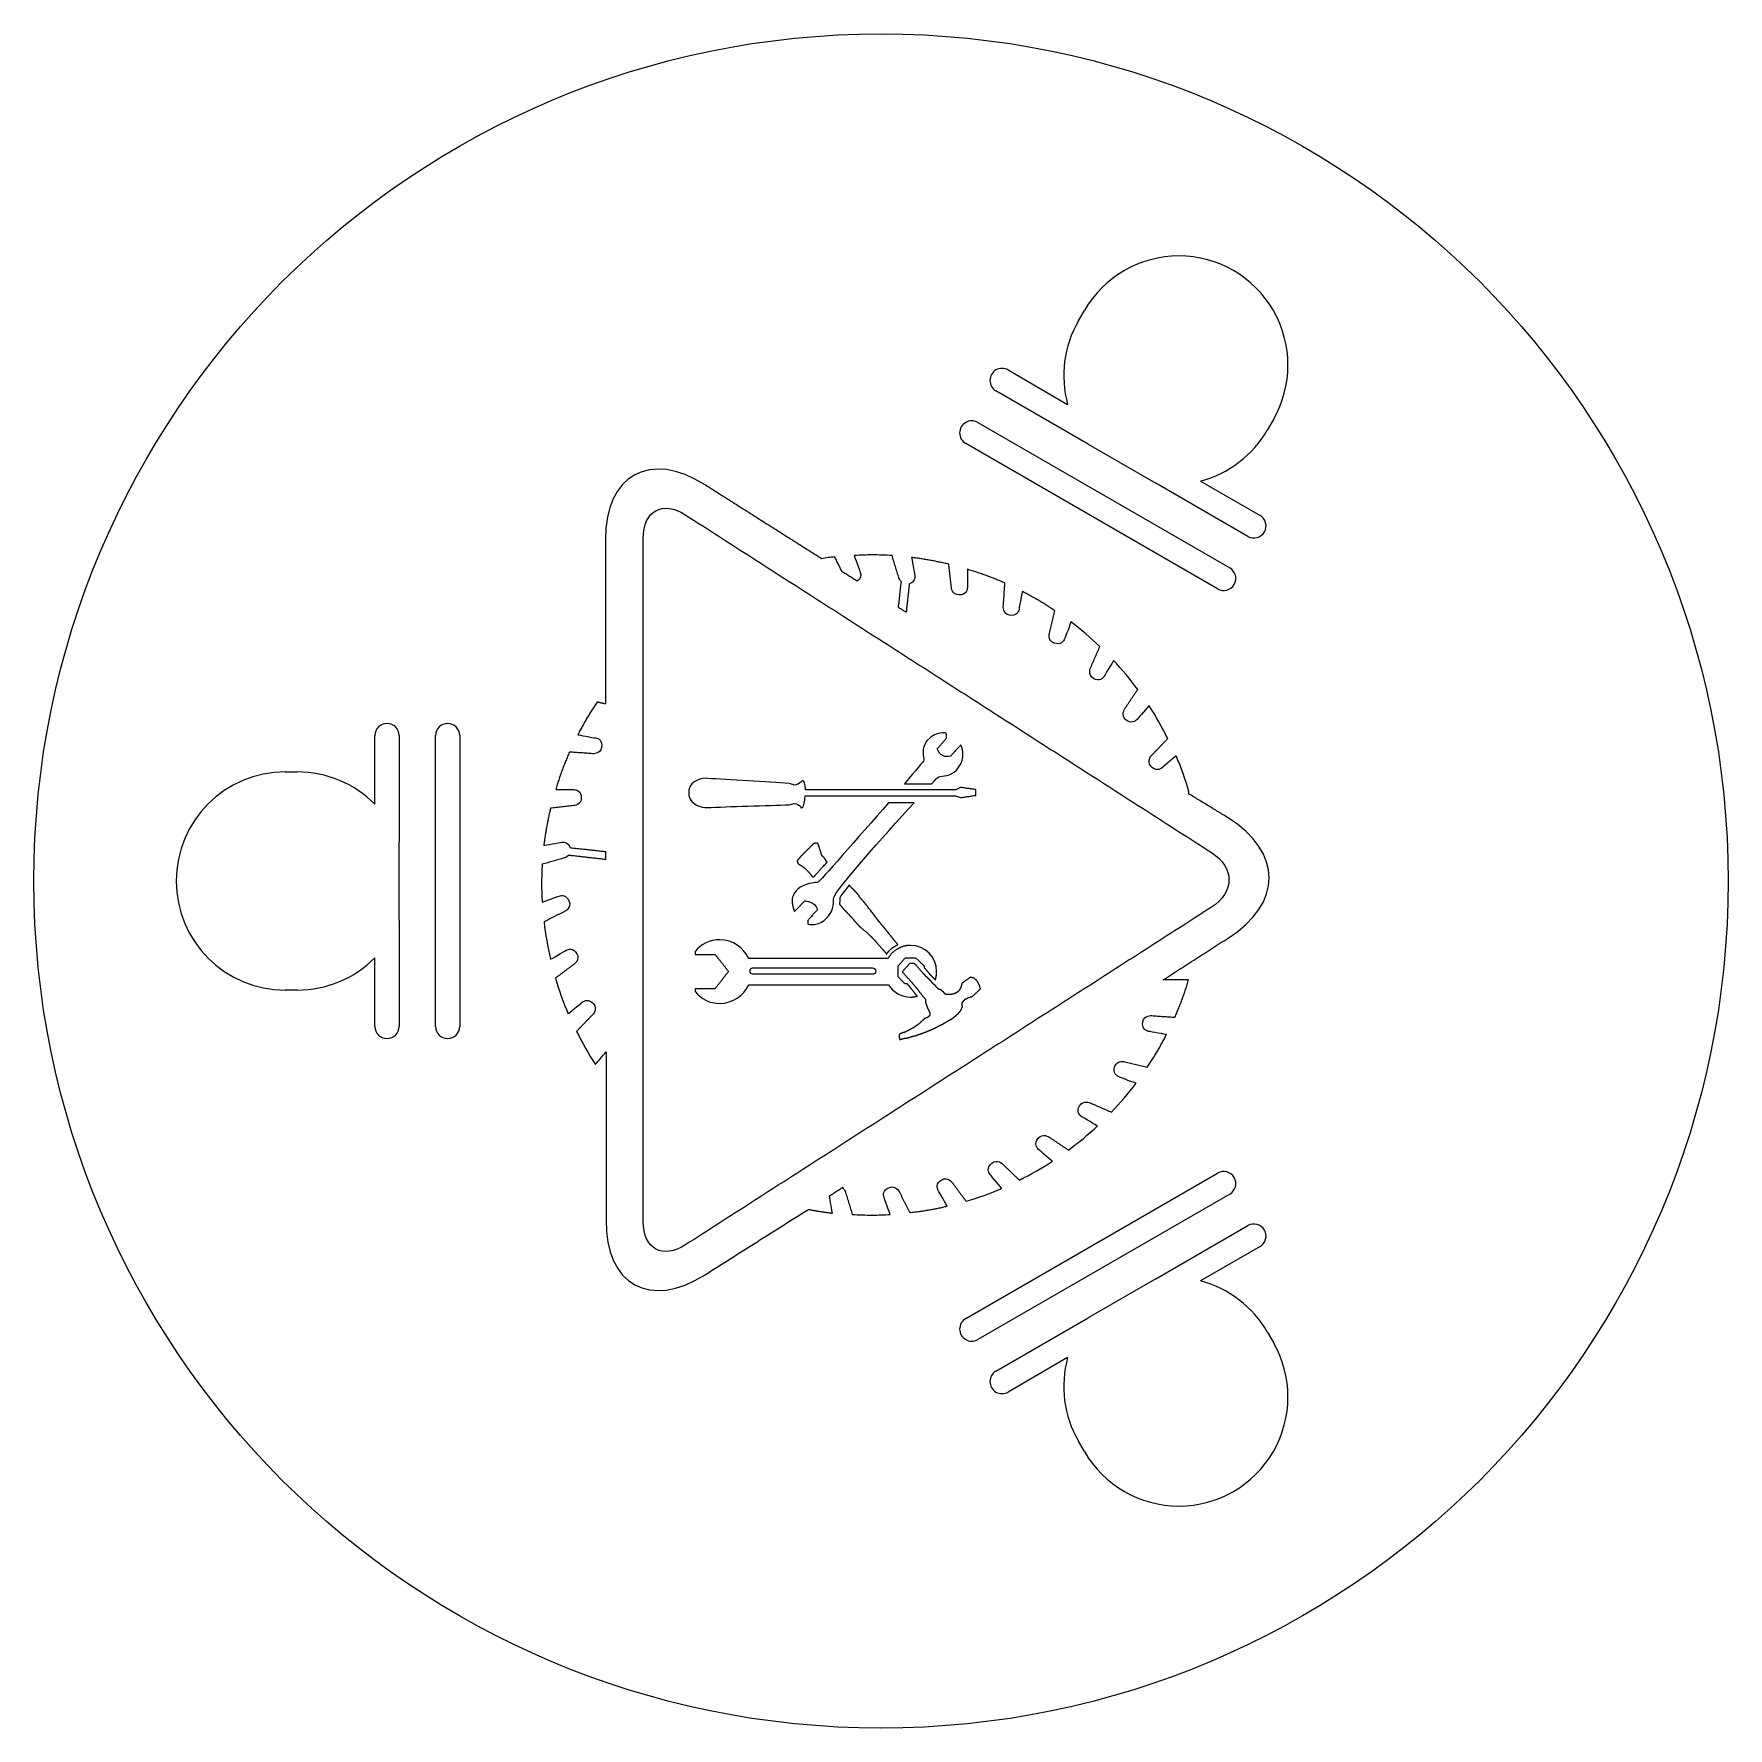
# Model space of a CAD drawing. Header units: millimetres. Extents: x -34.9 to 34.9, y -34.9 to 34.9.
import ezdxf

# ---------------------------------------------------------------- set-up
doc = ezdxf.new("R2010")
doc.units = ezdxf.units.MM
doc.layers.add('Shape2DView004', color=7, linetype='CONTINUOUS')

msp = doc.modelspace()

# ---------------------------------------------------------------- linework, layer by layer
at = {"layer": 'Shape2DView004'}
for p, q in [((8.1433, 23.1046), (8.3933, 23.5376)), ((5.24426, 21.0833), (7.70043, 19.6653)), ((8.54131, 18.0251), (4.74426, 20.2173)), ((3.99426, 18.9183), (14.3866, 12.9183)), ((16.1875, 19.0376), (15.9375, 18.6046)), ((13.8866, 12.0522), (3.49426, 18.0522)), ((8.54131, 18.0251), (11.3395, 16.4095)), ((15.1366, 14.2173), (11.3395, 16.4095)), ((13.1804, 16.5014), (15.6366, 15.0833)), ((-20.8808, 3.16386), (-20.8808, 6)), ((-19.8808, 6), (-19.8808, 1.61555)), ((-18.3808, -6), (-18.3808, 6)), ((-17.3808, 6), (-17.3808, -6)), ((-24.5808, 4.5), (-24.0808, 4.5)), ((-19.8808, -1.61555), (-19.8808, 1.61555)), ((-19.8808, -1.61555), (-19.8808, -6)), ((-20.8808, -6), (-20.8808, -3.16386)), ((-24.0808, -4.5), (-24.5808, -4.5)), ((3.49426, -18.0522), (13.8866, -12.0522)), ((14.3866, -12.9183), (3.99426, -18.9183)), ((11.3395, -16.4095), (15.1366, -14.2173)), ((15.6366, -15.0833), (13.1804, -16.5014)), ((11.3395, -16.4095), (8.54131, -18.0251)), ((4.74426, -20.2173), (8.54131, -18.0251)), ((15.9375, -18.6046), (16.1875, -19.0376)), ((7.70043, -19.6653), (5.24426, -21.0833)), ((8.3933, -23.5376), (8.1433, -23.1046))]:
    msp.add_line(p, q, dxfattribs=at)
msp.add_circle((0, 0), 34.9493, dxfattribs=at)
for centre, radius, start, end in [((12.2904, 21.2876), 4.5, -30, 150), ((12.0404, 20.8546), 4.5, 150, -164.675), ((4.99426, 20.6503), 0.5, 60, -120), ((3.74426, 18.4852), 0.5, 60, -120), ((12.0404, 20.8546), 4.5, -75.3254, -30), ((15.3866, 14.6503), 0.5, -120, 60), ((14.1366, 12.4852), 0.5, -120, 60), ((-20.3808, 6), 0.5, 0, 180), ((-17.8808, 6), 0.5, 0, -180), ((-24.5808, 0), 4.5, 90, -90), ((-24.0808, 0), 4.5, 44.6746, 90), ((-24.0808, 0), 4.5, -90, -44.6746), ((-20.3808, -6), 0.5, 180, 0), ((-17.8808, -6), 0.5, 180, 0), ((14.1366, -12.4852), 0.5, -60, 120), ((15.3866, -14.6503), 0.5, -60, 120), ((12.0404, -20.8546), 4.5, 30, 75.3254), ((3.74426, -18.4852), 0.5, 120, -60), ((12.2904, -21.2876), 4.5, -150, 30), ((4.99426, -20.6503), 0.5, 120, -60), ((12.0404, -20.8546), 4.5, 164.675, -150)]:
    msp.add_arc(centre, radius, start, end, dxfattribs=at)
for points, degree in [([(-7.25688, 16.3385), (-9.51906, 17.7805), (-11.3711, 16.7619), (-11.3711, 14.0764)], 3), ([(-2.45469, 13.2958), (-7.25688, 16.3385)], 1), ([(-9.8101, 14.1293), (-9.8101, 15.2802), (-9.01635, 15.7168), (-8.05062, 15.095)], 3), ([(-8.05062, 15.095), (13.632, 1.17792)], 1), ([(-11.3711, 14.0764), (-11.3711, 7.30302)], 1), ([(-9.8101, -14.0356), (-9.8101, 14.1293)], 1), ([(-1.91229, 13.3752), (-2.0975, 13.3488), (-2.26948, 13.3355), (-2.45469, 13.2958)], 3), ([(-1.60802, 12.7667), (-1.91229, 13.3752)], 1), ([(-0.364479, 13.4546), (-0.615833, 13.4546), (-0.853958, 13.4414), (-1.10531, 13.4281)], 3), ([(-1.10531, 13.4281), (-1.09208, 13.3752), (-0.880417, 12.8196), (-0.853958, 12.727)], 3), ([(0.455729, 13.4281), (0.177917, 13.4414), (-0.086667, 13.4546), (-0.364479, 13.4546)], 3), ([(0.733542, 12.5153), (0.455729, 13.4281)], 1), ([(1.26271, 13.3488), (1.27594, 13.3091), (1.36854, 12.7138), (1.395, 12.6079)], 3), ([(2.79729, 13.0709), (2.03992, 13.2495), (1.26271, 13.3488)], 2), ([(-0.98625, 12.3698), (-1.60802, 12.7667)], 1), ([(-0.853958, 12.727), (-0.8275, 12.6344), (-0.801042, 12.4756), (-0.98625, 12.3698)], 3), ([(1.395, 12.6079), (1.40823, 12.5021), (1.395, 12.3301), (1.1701, 12.264)], 3), ([(2.90312, 12.1184), (2.79729, 13.0709)], 1), ([(3.56458, 12.8593), (3.56458, 12.1052)], 1), ([(5.1124, 12.2904), (4.35833, 12.6245), (3.56458, 12.8593)], 2), ([(0.720312, 11.285), (0.839375, 12.3433)], 1), ([(0.839375, 12.3433), (0.76, 12.4227), (0.733542, 12.5153), (0.733542, 12.5153)], 3), ([(1.1701, 12.264), (1.03781, 11.0866)], 1), ([(3.22062, 11.8009), (2.92958, 11.8009), (2.90312, 12.1184), (2.90312, 12.1184)], 3), ([(3.56458, 12.1052), (3.56458, 11.9994), (3.51167, 11.8009), (3.22062, 11.8009)], 3), ([(5.04625, 11.3379), (5.1124, 12.2904)], 1), ([(5.82677, 11.9465), (5.82677, 11.9332), (5.70771, 11.3115), (5.69448, 11.2056)], 3), ([(7.17615, 11.1527), (6.5213, 11.5893), (5.82677, 11.9465)], 2), ([(1.03781, 11.0866), (0.720312, 11.285)], 1), ([(5.2976, 10.9675), (5.00656, 11.0204), (5.04625, 11.3379), (5.04625, 11.3379)], 3), ([(5.69448, 11.2056), (5.66802, 11.0998), (5.58865, 10.9146), (5.2976, 10.9675)], 3), ([(6.95125, 10.2267), (7.17615, 11.1527)], 1), ([(7.8376, 10.6897), (7.82437, 10.6368), (7.61271, 10.0811), (7.57302, 9.98854)], 3), ([(9.02823, 9.67104), (8.65781, 10.0282), (8.24771, 10.3722), (7.8376, 10.6897)], 3), ([(7.13646, 9.81656), (6.85865, 9.9224), (6.95125, 10.2267), (6.95125, 10.2267)], 3), ([(7.57302, 9.98854), (7.53333, 9.88271), (7.41427, 9.72396), (7.13646, 9.81656)], 3), ([(8.64458, 8.79792), (9.02823, 9.67104)], 1), ([(9.59708, 9.10219), (9.57062, 9.04927), (9.26635, 8.54656), (9.21344, 8.45396)], 3), ([(10.5893, 7.89833), (10.285, 8.32167), (9.94104, 8.71854), (9.59708, 9.10219)], 3), ([(8.76365, 8.36135), (8.51229, 8.50688), (8.64458, 8.79792), (8.64458, 8.79792)], 3), ([(9.21344, 8.45396), (9.16052, 8.36135), (9.015, 8.21583), (8.76365, 8.36135)], 3), ([(10.0601, 7.10458), (10.5893, 7.89833)], 1), ([(-11.7151, 7.3824), (-12.1517, 6.72755), (-12.5089, 6.03302)], 2), ([(-11.3711, 7.30302), (-11.7151, 7.3824)], 1), ([(10.0998, 6.65479), (9.8749, 6.84), (10.0601, 7.10458), (10.0601, 7.10458)], 3), ([(11.0523, 7.23688), (11.0391, 7.21042), (10.6422, 6.7474), (10.5628, 6.66802)], 3), ([(11.8328, 5.87427), (11.5947, 6.33729), (11.3433, 6.80031), (11.0523, 7.23688)], 3), ([(10.5628, 6.66802), (10.4967, 6.58865), (10.3247, 6.46958), (10.0998, 6.65479)], 3), ([(-12.5089, 6.03302), (-12.4956, 6.03302), (-11.8739, 5.91396), (-11.768, 5.90073)], 3), ([(-11.768, 5.90073), (-11.6622, 5.8875), (-11.477, 5.7949), (-11.5299, 5.50385)], 3), ([(1.89771, 5.78167), (1.76542, 5.62292), (1.73896, 5.45094), (1.73896, 5.30542)], 3), ([(2.69146, 6.09917), (2.69146, 6.09917), (2.26813, 6.205), (1.89771, 5.78167)], 3), ([(2.32104, 5.45094), (2.70469, 5.8875)], 1), ([(2.70469, 5.8875), (2.69146, 6.09917)], 1), ([(3.28677, 5.60969), (2.86344, 5.14667)], 1), ([(3.31323, 5.57), (3.29008, 5.60969), (3.28677, 5.60969)], 2), ([(11.1714, 5.18635), (11.8328, 5.87427)], 1), ([(-12.8528, 5.31865), (-13.1868, 4.56458), (-13.4217, 3.77083)], 2), ([(-11.9003, 5.2525), (-12.8528, 5.31865)], 1), ([(-11.5299, 5.50385), (-11.5828, 5.21281), (-11.9003, 5.2525), (-11.9003, 5.2525)], 3), ([(1.76542, 4.97469), (1.76542, 4.94823), (1.43469, 4.56458), (0.971667, 4.00896)], 3), ([(1.73896, 5.30542), (1.73896, 5.1599), (1.76542, 5.04083), (1.76542, 4.98792)], 3), ([(1.76542, 4.98792), (1.76542, 4.97469)], 1), ([(2.36073, 5.35833), (2.3475, 5.38479), (2.33427, 5.42448), (2.32104, 5.45094)], 3), ([(2.4401, 5.2525), (2.41365, 5.29219), (2.38719, 5.31865), (2.36073, 5.35833)], 3), ([(2.5724, 5.1599), (2.53271, 5.18635), (2.46656, 5.21281), (2.4401, 5.2525)], 3), ([(2.86344, 5.14667), (2.74437, 5.12021), (2.65177, 5.13344), (2.5724, 5.1599)], 3), ([(3.11479, 4.57781), (3.32646, 4.81594), (3.37938, 5.0276), (3.37937, 5.1599)], 3), ([(3.35292, 5.45094), (3.31323, 5.57)], 1), ([(3.37937, 5.21281), (3.37607, 5.37156), (3.35292, 5.45094)], 2), ([(3.37937, 5.1599), (3.37937, 5.17313), (3.37938, 5.19958), (3.37937, 5.21281)], 3), ([(11.1317, 4.73656), (10.9465, 4.96146), (11.1714, 5.18635), (11.1714, 5.18635)], 3), ([(12.1768, 5.1599), (12.1768, 5.1599), (11.6873, 4.74979), (11.5947, 4.67042)], 3), ([(12.7059, 3.69146), (12.5604, 4.19417), (12.3752, 4.68365), (12.1768, 5.1599)], 3), ([(-7.16427, 4.23385), (-7.37594, 4.26031), (-7.85219, 4.12802), (-7.91833, 3.79729)], 3), ([(-3.79083, 4.02219), (-4.62427, 4.08833), (-6.34406, 4.16771), (-7.16427, 4.23385)], 3), ([(2.09615, 4.02219), (2.2549, 4.19417), (2.36073, 4.3), (2.38719, 4.3)], 3), ([(2.38719, 4.3), (2.53271, 4.33969), (2.87667, 4.31323), (3.11479, 4.57781)], 3), ([(11.5947, 4.67042), (11.5153, 4.60427), (11.3301, 4.51167), (11.1317, 4.73656)], 3), ([(-13.4217, 3.77083), (-12.6676, 3.77083)], 1), ([(-12.6676, 3.77083), (-12.5618, 3.77083), (-12.3633, 3.71792), (-12.3633, 3.42688)], 3), ([(-7.93156, 3.62531), (-7.93487, 3.54924), (-7.91833, 3.49302)], 2), ([(-7.91833, 3.79729), (-7.93487, 3.72122), (-7.93156, 3.62531)], 2), ([(-3.5924, 3.95604), (-3.64531, 3.9825), (-3.72469, 4.00896), (-3.79083, 4.02219)], 3), ([(-3.30135, 4.0751), (-3.3675, 4.02219), (-3.47333, 3.95604), (-3.5924, 3.95604)], 3), ([(-3.23521, 4.12802), (-3.26167, 4.12802), (-3.2749, 4.11479), (-3.30135, 4.0751)], 3), ([(-3.22198, 4.12802), (-3.22198, 4.12802), (-3.23521, 4.12802), (-3.23521, 4.12802)], 3), ([(-3.11615, 3.79729), (-3.12938, 3.99573), (-3.16906, 4.12802), (-3.22198, 4.12802)], 3), ([(-3.1426, 3.3475), (-3.1426, 3.37396), (-3.12938, 3.47979), (-3.12938, 3.51948)], 3), ([(-3.12938, 3.51948), (3.0751, 3.51948)], 1), ([(-3.11615, 3.7576), (-3.11615, 3.78406), (-3.11615, 3.7576), (-3.11615, 3.79729)], 3), ([(3.08833, 3.7576), (-3.11615, 3.7576)], 1), ([(0.971667, 4.00896), (2.09615, 4.00896)], 1), ([(2.09615, 4.00896), (2.09615, 4.02219)], 1), ([(3.0751, 3.51948), (3.0751, 3.51948), (3.27354, 3.4401), (3.27354, 3.4401)], 3), ([(3.27354, 3.86344), (3.27354, 3.86344), (3.08833, 3.7576), (3.08833, 3.7576)], 3), ([(3.90854, 3.77083), (3.27354, 3.86344)], 1), ([(3.27354, 3.4401), (3.90854, 3.53271)], 1), ([(3.90854, 3.53271), (3.90854, 3.77083)], 1), ([(12.6927, 3.59885), (12.7059, 3.69146)], 1), ([(14.3199, 2.60667), (12.6927, 3.59885)], 1), ([(-13.6333, 3.00354), (-13.8119, 2.24617), (-13.9111, 1.46896)], 2), ([(-12.6808, 3.10938), (-13.6333, 3.00354)], 1), ([(-12.3633, 3.42688), (-12.3633, 3.13583), (-12.6808, 3.10938), (-12.6808, 3.10938)], 3), ([(-7.91833, 3.49302), (-7.85219, 3.16229), (-7.4024, 3.01677), (-7.1775, 3.03)], 3), ([(-7.1775, 3.03), (-6.34406, 3.06969), (-4.62427, 3.10938), (-3.79083, 3.14906)], 3), ([(-3.79083, 3.14906), (-3.72469, 3.14906), (-3.64531, 3.17552), (-3.5924, 3.20198)], 3), ([(-3.5924, 3.20198), (-3.47333, 3.20198), (-3.3675, 3.1226), (-3.31458, 3.06969)], 3), ([(-3.31458, 3.06969), (-3.31458, 3.01346), (-3.2749, 3.01677)], 2), ([(-3.2749, 3.01677), (-3.20875, 3.01677), (-3.16906, 3.14906), (-3.1426, 3.3475)], 3), ([(0.310208, 3.22844), (-0.946563, 1.78646), (-2.54729, -0.039167), (-2.60021, -0.052396)], 3), ([(-1.95198, -0.674167), (-1.84615, -0.356667), (0.111771, 1.86583), (1.36854, 3.22844)], 3), ([(1.36854, 3.22844), (0.310208, 3.22844)], 1), ([(14.3199, -2.35427), (16.5821, -0.912292), (16.5821, 1.16469), (14.3199, 2.60667)], 3), ([(-13.9111, 1.46896), (-13.8715, 1.48219), (-13.2761, 1.57479), (-13.1703, 1.60125)], 3), ([(-13.1703, 1.60125), (-13.0645, 1.61448), (-12.8925, 1.60125), (-12.8264, 1.37635)], 3), ([(-2.90448, 1.41604), (-2.98385, 1.33667)], 1), ([(-2.8251, 1.49542), (-2.90448, 1.41604)], 1), ([(-2.81187, 1.50865), (-2.8251, 1.49542)], 1), ([(-2.79865, 1.52188), (-2.81187, 1.50865)], 1), ([(-2.77219, 1.5351), (-2.79865, 1.52188)], 1), ([(-2.74573, 1.54833), (-2.77219, 1.5351)], 1), ([(-2.71927, 1.56156), (-2.74573, 1.54833)], 1), ([(-2.69281, 1.56156), (-2.71927, 1.56156)], 1), ([(-2.67958, 1.56156), (-2.69281, 1.56156)], 1), ([(-2.66635, 1.56156), (-2.67958, 1.56156)], 1), ([(-2.65312, 1.56156), (-2.66635, 1.56156)], 1), ([(-2.6399, 1.56156), (-2.65312, 1.56156)], 1), ([(-2.62667, 1.56156), (-2.6399, 1.56156)], 1), ([(-2.61344, 1.54833), (-2.62667, 1.56156)], 1), ([(-2.60021, 1.54833), (-2.61344, 1.54833)], 1), ([(-2.58698, 1.54833), (-2.60021, 1.54833)], 1), ([(-2.58698, 1.5351), (-2.58698, 1.54833)], 1), ([(-2.58698, 1.52188), (-2.58698, 1.5351)], 1), ([(-2.58698, 1.50865), (-2.58698, 1.52188)], 1), ([(-2.58698, 1.49542), (-2.58698, 1.50865)], 1), ([(-2.57375, 1.48219), (-2.58698, 1.49542)], 1), ([(-2.56052, 1.45573), (-2.57375, 1.48219)], 1), ([(-2.56052, 1.42927), (-2.56052, 1.45573)], 1), ([(-2.46792, 1.13823), (-2.56052, 1.42927)], 1), ([(-13.0645, 0.953021), (-13.9773, 0.688438)], 1), ([(-12.8925, 1.05885), (-12.9719, 0.979479), (-13.0645, 0.953021), (-13.0645, 0.953021)], 3), ([(-11.3711, 0.886875), (-12.8925, 1.05885)], 1), ([(-12.8264, 1.37635), (-11.3711, 1.2176)], 1), ([(-11.3711, 1.2176), (-11.3711, 0.886875)], 1), ([(-3.38073, 0.926563), (-3.4601, 0.833958)], 1), ([(-3.4601, 0.833958), (-3.42042, 0.714896)], 1), ([(-3.42042, 0.714896), (-3.35427, 0.675208)], 1), ([(-3.30135, 1.01917), (-3.38073, 0.926563)], 1), ([(-3.26167, 1.05885), (-3.30135, 1.01917)], 1), ([(-3.22198, 1.09854), (-3.26167, 1.05885)], 1), ([(-3.1426, 1.17792), (-3.22198, 1.09854)], 1), ([(-3.06323, 1.25729), (-3.1426, 1.17792)], 1), ([(-2.98385, 1.33667), (-3.06323, 1.25729)], 1), ([(-2.77219, 0.1725), (-2.59359, 0.36763), (-2.21656, 0.781042)], 2), ([(-2.46792, 1.125), (-2.46792, 1.13823)], 1), ([(-2.46792, 1.11177), (-2.46792, 1.125)], 1), ([(-2.45469, 1.09854), (-2.46792, 1.11177)], 1), ([(-2.44146, 1.07208), (-2.45469, 1.09854)], 1), ([(-2.42823, 1.04563), (-2.44146, 1.07208)], 1), ([(-2.415, 1.0324), (-2.42823, 1.04563)], 1), ([(-2.40177, 1.00594), (-2.415, 1.0324)], 1), ([(-2.38854, 0.992708), (-2.40177, 1.00594)], 1), ([(-2.33562, 0.953021), (-2.38854, 0.992708)], 1), ([(-2.3224, 0.926563), (-2.33562, 0.953021)], 1), ([(-2.30917, 0.900104), (-2.3224, 0.926563)], 1), ([(-2.29594, 0.886875), (-2.30917, 0.900104)], 1), ([(-2.28271, 0.873646), (-2.29594, 0.886875)], 1), ([(-2.28271, 0.860417), (-2.28271, 0.873646)], 1), ([(-2.26948, 0.847188), (-2.28271, 0.860417)], 1), ([(-2.26948, 0.833958), (-2.26948, 0.847188)], 1), ([(-2.25625, 0.820729), (-2.26948, 0.833958)], 1), ([(-2.24302, 0.8075), (-2.25625, 0.820729)], 1), ([(-2.21656, 0.781042), (-2.24302, 0.8075)], 1), ([(13.632, 1.17792), (14.5977, 0.556146), (14.5977, -0.4625), (13.632, -1.08427)], 3), ([(-13.9773, 0.688438), (-13.9905, 0.410625), (-14.0038, 0.146042), (-14.0038, -0.131771)], 3), ([(-3.35427, 0.675208), (-3.28812, 0.635521)], 1), ([(-3.28812, 0.635521), (-3.23521, 0.595833)], 1), ([(-3.23521, 0.595833), (-3.18229, 0.556146)], 1), ([(-3.18229, 0.556146), (-3.1426, 0.529688)], 1), ([(-3.1426, 0.529688), (-3.11615, 0.503229)], 1), ([(-3.11615, 0.503229), (-3.08969, 0.476771)], 1), ([(-3.08969, 0.476771), (-3.06323, 0.450313)], 1), ([(-3.06323, 0.450313), (-2.93094, 0.304792)], 1), ([(-2.93094, 0.304792), (-2.89125, 0.251875)], 1), ([(-2.89125, 0.251875), (-2.8251, 0.1725)], 1), ([(-2.8251, 0.1725), (-2.81187, 0.1725), (-2.78542, 0.1725), (-2.77219, 0.1725)], 3), ([(-14.0038, -0.131771), (-14.0038, -0.383125), (-13.9905, -0.62125), (-13.9773, -0.872604)], 3), ([(-13.9773, -0.872604), (-13.9244, -0.859375), (-13.3688, -0.647708), (-13.2761, -0.62125)], 3), ([(-13.2761, -0.62125), (-13.1703, -0.581562), (-12.9719, -0.568333), (-12.866, -0.846146)], 3), ([(-3.43365, -0.343437), (-3.61885, -0.528646), (-3.67177, -0.700625), (-3.67177, -0.832917)], 3), ([(-2.60021, -0.052396), (-2.69281, -0.065625), (-3.18229, -0.092083), (-3.43365, -0.343437)], 3), ([(-2.20333, -1.49437), (-1.91229, -1.16365), (-1.96521, -0.859375), (-1.95198, -0.674167)], 3), ([(-1.30375, -0.158229), (-1.52865, -0.436042), (-1.66094, -0.608021), (-1.70063, -0.700625)], 3), ([(-1.29052, -0.184687), (-1.30375, -0.158229)], 1), ([(-1.25083, -0.237604), (-1.29052, -0.184687)], 1), ([(-1.19792, -0.290521), (-1.25083, -0.237604)], 1), ([(-1.13177, -0.356667), (-1.19792, -0.290521)], 1), ([(-1.06563, -0.422812), (-1.13177, -0.356667)], 1), ([(-1.01271, -0.475729), (-1.06563, -0.422812)], 1), ([(-0.959792, -0.541875), (-1.01271, -0.475729)], 1), ([(-0.906875, -0.608021), (-0.959792, -0.541875)], 1), ([(-0.893646, -0.634479), (-0.906875, -0.608021)], 1), ([(-0.880417, -0.660937), (-0.893646, -0.634479)], 1), ([(-0.814271, -0.740312), (-0.880417, -0.660937)], 1), ([(-13.0513, -1.25625), (-13.8979, -1.67958)], 1), ([(-12.866, -0.846146), (-12.7602, -1.12396), (-13.0513, -1.25625), (-13.0513, -1.25625)], 3), ([(13.632, -1.08427), (-8.05063, -15.0014)], 1), ([(-3.67177, -0.832917), (-3.66846, -0.912292), (-3.64531, -0.991667)], 2), ([(-3.64531, -0.991667), (-3.63208, -1.15042), (-3.56594, -1.25625), (-3.56594, -1.25625)], 3), ([(-3.56594, -1.25625), (-3.1426, -0.819687)], 1), ([(-3.1426, -0.819687), (-3.10292, -0.819687), (-2.7325, -0.832917), (-2.61344, -1.17687)], 3), ([(-2.61344, -1.17687), (-3.02354, -1.62667)], 1), ([(-1.70063, -0.740312), (-1.70063, -0.806458), (-1.70063, -0.872604), (-1.71385, -0.965208)], 3), ([(-1.71385, -0.965208), (-1.63448, -1.04458)], 1), ([(-1.70063, -0.700625), (-1.70063, -0.740312)], 1), ([(-1.63448, -1.04458), (-1.59479, -1.0975)], 1), ([(-1.59479, -1.0975), (-1.50219, -1.20333)], 1), ([(-1.50219, -1.20333), (-1.4625, -1.24302)], 1), ([(-1.4625, -1.24302), (-1.35667, -1.34885)], 1), ([(-1.35667, -1.34885), (-1.31698, -1.38854)], 1), ([(-1.31698, -1.38854), (-1.26406, -1.45469)], 1), ([(-0.748125, -0.819687), (-0.814271, -0.740312)], 1), ([(-0.708438, -0.859375), (-0.748125, -0.819687)], 1), ([(-0.655521, -0.925521), (-0.708438, -0.859375)], 1), ([(-0.602604, -0.991667), (-0.655521, -0.925521)], 1), ([(-0.523229, -1.0975), (-0.602604, -0.991667)], 1), ([(-0.073438, -1.67958), (-0.523229, -1.0975)], 1), ([(-13.8979, -1.67958), (-13.845, -2.20875), (-13.7524, -2.71146), (-13.6333, -3.2274)], 3), ([(-3.01031, -1.78542), (-3.02354, -1.77219), (-2.57375, -1.90448), (-2.20333, -1.49437)], 3), ([(-3.02354, -1.62667), (-3.01031, -1.78542)], 1), ([(-1.26406, -1.45469), (-1.21115, -1.5076)], 1), ([(-1.21115, -1.5076), (-1.11854, -1.61344)], 1), ([(-1.11854, -1.61344), (-1.02594, -1.71927)], 1), ([(-1.02594, -1.71927), (-0.933333, -1.8251)], 1), ([(-0.933333, -1.8251), (-0.840729, -1.91771)], 1), ([(-0.840729, -1.91771), (-0.562917, -2.1426)], 1), ([(0.019167, -1.79865), (-0.073438, -1.67958)], 1), ([(0.032396, -1.81188), (0.019167, -1.79865)], 1), ([(0.045625, -1.8251), (0.032396, -1.81188)], 1), ([(0.072083, -1.85156), (0.045625, -1.8251)], 1), ([(0.125, -1.91771), (0.072083, -1.85156)], 1), ([(0.177917, -1.98385), (0.125, -1.91771)], 1), ([(0.230833, -2.05), (0.177917, -1.98385)], 1), ([(0.28375, -2.11615), (0.230833, -2.05)], 1), ([(-12.9851, -2.85698), (-12.8925, -2.80406), (-12.6941, -2.75115), (-12.5485, -3.0025)], 3), ([(-6.64833, -2.42042), (-7.05844, -2.42042), (-7.42885, -2.60562), (-7.66698, -2.9099)], 3), ([(-5.45771, -3.20094), (-5.65615, -2.75115), (-6.11917, -2.42042), (-6.64833, -2.42042)], 3), ([(-0.562917, -2.1426), (-0.457083, -2.24844)], 1), ([(-0.457083, -2.24844), (-0.35125, -2.35427)], 1), ([(-0.35125, -2.35427), (-0.245417, -2.4601)], 1), ([(-0.245417, -2.4601), (-0.126354, -2.60562)], 1), ([(-0.126354, -2.60562), (-0.020521, -2.72469)], 1), ([(-0.020521, -2.72469), (0.085312, -2.84375)], 1), ([(0.230833, -3.01573), (0.349896, -2.84375), (0.495417, -2.71146), (0.693854, -2.63208)], 3), ([(0.336667, -2.18229), (0.28375, -2.11615)], 1), ([(0.786458, -2.75115), (0.505339, -2.87352), (0.323437, -3.13479)], 2), ([(0.4425, -2.31458), (0.336667, -2.18229)], 1), ([(0.548333, -2.44687), (0.4425, -2.31458)], 1), ([(0.654167, -2.57917), (0.548333, -2.44687)], 1), ([(0.680625, -2.60562), (0.654167, -2.57917)], 1), ([(0.693854, -2.63208), (0.680625, -2.60562)], 1), ([(1.22302, -2.65854), (0.984896, -2.65523), (0.786458, -2.75115)], 2), ([(2.29458, -3.7301), (2.29458, -3.13479), (1.81833, -2.65854), (1.22302, -2.65854)], 3), ([(11.6476, -4.07406), (14.3199, -2.35427)], 1), ([(-13.6333, -3.2274), (-13.6201, -3.2274), (-13.0777, -2.9099), (-12.9851, -2.85698)], 3), ([(-12.6676, -3.43906), (-13.4349, -4.00792)], 1), ([(-12.5485, -3.0025), (-12.403, -3.25385), (-12.6676, -3.43906), (-12.6676, -3.43906)], 3), ([(-7.66698, -2.9099), (-7.66698, -3.02896)], 1), ([(-7.66698, -3.02896), (-6.84677, -3.02896)], 1), ([(-6.84677, -3.02896), (-6.29115, -3.7301)], 1), ([(0.28375, -3.20094), (-5.45771, -3.20094)], 1), ([(0.085312, -2.84375), (0.191146, -2.96281)], 1), ([(0.191146, -2.96281), (0.230833, -3.01573)], 1), ([(0.323437, -3.13479), (0.310208, -3.16125), (0.296979, -3.17448), (0.28375, -3.20094)], 3), ([(0.707083, -3.50521), (0.998125, -3.17448)], 1), ([(1.18333, -3.39937), (0.892292, -3.7301)], 1), ([(0.998125, -3.17448), (1.18333, -3.17448)], 1), ([(1.18333, -3.17448), (1.42146, -3.17448)], 1), ([(1.38177, -3.39937), (1.18333, -3.39937)], 1), ([(1.75219, -3.82271), (1.38177, -3.39937)], 1), ([(1.42146, -3.17448), (1.43469, -3.17448)], 1), ([(1.43469, -3.17448), (1.77865, -3.50521)], 1), ([(-13.4349, -4.00792), (-13.2894, -4.51062), (-13.1042, -5.0001), (-12.9057, -5.47635)], 3), ([(-6.29115, -3.7301), (-6.84677, -4.44448)], 1), ([(-5.40479, -3.71687), (-5.40148, -3.6375), (-5.33865, -3.59781)], 2), ([(-5.33865, -3.83594), (-5.40148, -3.79625), (-5.40479, -3.71687)], 2), ([(-5.33865, -3.59781), (-5.31549, -3.58128), (-5.2725, -3.58458)], 2), ([(-5.2725, -3.84917), (-5.29896, -3.84917), (-5.31219, -3.83594), (-5.33865, -3.83594)], 3), ([(-5.2725, -3.58458), (-0.35125, -3.58458)], 1), ([(-0.35125, -3.84917), (-5.2725, -3.84917)], 1), ([(-0.35125, -3.58458), (-0.271875, -3.58458), (-0.218958, -3.65073), (-0.218958, -3.71687)], 3), ([(-0.218958, -3.71687), (-0.218958, -3.79625), (-0.285104, -3.84917), (-0.35125, -3.84917)], 3), ([(0.707083, -3.53167), (0.707083, -3.50521)], 1), ([(0.707083, -3.80948), (0.707083, -3.53167)], 1), ([(0.707083, -3.955), (0.707083, -3.80948)], 1), ([(0.998125, -4.24604), (0.707083, -3.955)], 1), ([(0.892292, -3.7301), (0.892292, -3.75656)], 1), ([(0.892292, -3.75656), (1.27594, -4.19312)], 1), ([(1.27594, -4.19312), (1.38177, -4.32542)], 1), ([(1.81833, -3.88885), (1.75219, -3.82271)], 1), ([(1.77865, -3.50521), (1.77865, -3.57135)], 1), ([(1.77865, -3.57135), (1.89771, -3.70365)], 1), ([(1.87125, -3.955), (1.81833, -3.88885)], 1), ([(1.91094, -3.98146), (1.87125, -3.955)], 1), ([(1.89771, -3.70365), (1.95062, -3.76979)], 1), ([(1.9374, -4.00792), (1.91094, -3.98146)], 1), ([(2.00354, -4.07406), (1.9374, -4.00792)], 1), ([(1.95062, -3.76979), (2.00354, -3.83594)], 1), ([(2.00354, -3.83594), (2.03, -3.8624)], 1), ([(2.06969, -4.14021), (2.00354, -4.07406)], 1), ([(2.03, -3.8624), (2.05646, -3.88885)], 1), ([(2.05646, -3.88885), (2.1226, -3.955)], 1), ([(2.1226, -4.20635), (2.06969, -4.14021)], 1), ([(2.1226, -3.955), (2.18875, -4.02115)], 1), ([(2.18875, -4.02115), (2.24167, -4.07406)], 1), ([(2.24167, -4.07406), (2.29789, -3.91201), (2.29458, -3.7301)], 2), ([(3.69687, -3.96823), (3.33969, -4.21958)], 1), ([(3.72333, -3.98146), (3.69687, -3.96823)], 1), ([(3.74979, -3.98146), (3.72333, -3.98146)], 1), ([(3.77625, -3.99469), (3.74979, -3.98146)], 1), ([(3.80271, -3.99469), (3.77625, -3.99469)], 1), ([(3.82917, -4.00792), (3.80271, -3.99469)], 1), ([(3.85562, -4.02115), (3.82917, -4.00792)], 1), ([(3.86885, -4.03437), (3.85562, -4.02115)], 1), ([(3.89531, -4.06083), (3.86885, -4.03437)], 1), ([(3.90854, -4.07406), (3.89531, -4.06083)], 1), ([(3.935, -4.08729), (3.90854, -4.07406)], 1), ([(3.94823, -4.10052), (3.935, -4.08729)], 1), ([(3.96146, -4.12698), (3.94823, -4.10052)], 1), ([(3.97469, -4.14021), (3.96146, -4.12698)], 1), ([(3.98792, -4.16667), (3.97469, -4.14021)], 1), ([(4.00115, -4.1799), (3.98792, -4.16667)], 1), ([(4.01437, -4.20635), (4.00115, -4.1799)], 1), ([(11.9386, -4.07406), (11.9254, -4.07406), (11.6608, -4.07406), (11.6476, -4.07406)], 3), ([(12.6927, -4.07406), (11.9386, -4.07406)], 1), ([(12.1239, -5.62187), (12.4579, -4.86781), (12.6927, -4.07406)], 2), ([(-12.3236, -5.0001), (-12.2443, -4.93396), (-12.0591, -4.84135), (-11.8606, -5.06625)], 3), ([(-7.66698, -4.44448), (-7.66698, -4.55031)], 1), ([(-6.84677, -4.44448), (-7.66698, -4.44448)], 1), ([(-7.66698, -4.55031), (-7.66698, -4.56354)], 1), ([(-7.66698, -4.56354), (-7.42885, -4.86781), (-7.05844, -5.05302), (-6.64833, -5.05302)], 3), ([(-6.64833, -5.05302), (-6.11917, -5.03979), (-5.65615, -4.73552), (-5.45771, -4.28573)], 3), ([(-5.45771, -4.28573), (0.310208, -4.28573)], 1), ([(0.310208, -4.28573), (0.495417, -4.59), (0.839375, -4.78844), (1.22302, -4.78844)], 3), ([(1.09073, -4.24604), (0.998125, -4.24604)], 1), ([(1.14365, -4.31219), (1.09073, -4.24604)], 1), ([(1.24948, -4.44448), (1.14365, -4.31219)], 1), ([(1.22302, -4.78844), (1.36193, -4.78844), (1.50083, -4.74875)], 2), ([(1.35531, -4.57677), (1.24948, -4.44448)], 1), ([(1.46115, -4.70906), (1.35531, -4.57677)], 1), ([(1.38177, -4.32542), (1.50083, -4.45771)], 1), ([(1.50083, -4.74875), (1.46115, -4.70906)], 1), ([(1.50083, -4.45771), (1.60667, -4.60323)], 1), ([(1.60667, -4.60323), (1.7125, -4.73552)], 1), ([(1.7125, -4.73552), (1.83156, -4.88104)], 1), ([(1.83156, -4.88104), (1.83156, -4.89427)], 1), ([(2.18875, -4.2725), (2.1226, -4.20635)], 1), ([(2.21521, -4.28573), (2.18875, -4.2725)], 1), ([(2.22844, -4.29896), (2.21521, -4.28573)], 1), ([(2.2549, -4.33865), (2.22844, -4.29896)], 1), ([(2.38719, -4.47094), (2.2549, -4.33865)], 1), ([(2.41365, -4.47094), (2.38719, -4.47094)], 1), ([(2.42687, -4.47094), (2.41365, -4.47094)], 1), ([(2.45333, -4.48417), (2.42687, -4.47094)], 1), ([(2.46656, -4.4974), (2.45333, -4.48417)], 1), ([(2.49302, -4.51062), (2.46656, -4.4974)], 1), ([(2.50625, -4.51062), (2.49302, -4.51062)], 1), ([(2.51948, -4.52385), (2.50625, -4.51062)], 1), ([(2.54594, -4.56354), (2.51948, -4.52385)], 1), ([(2.5724, -4.57677), (2.54594, -4.56354)], 1), ([(2.58562, -4.59), (2.5724, -4.57677)], 1), ([(2.61208, -4.62969), (2.58562, -4.59)], 1), ([(2.62531, -4.64292), (2.61208, -4.62969)], 1), ([(2.63854, -4.66937), (2.62531, -4.64292)], 1), ([(2.71792, -4.6826), (2.63854, -4.66937)], 1), ([(2.78406, -4.6826), (2.71792, -4.6826)], 1), ([(2.82375, -4.6826), (2.78406, -4.6826)], 1), ([(2.85021, -4.6826), (2.82375, -4.6826)], 1), ([(2.8899, -4.6826), (2.85021, -4.6826)], 1), ([(2.91635, -4.66937), (2.8899, -4.6826)], 1), ([(2.94281, -4.66937), (2.91635, -4.66937)], 1), ([(2.9825, -4.66937), (2.94281, -4.66937)], 1), ([(3.00896, -4.65615), (2.9825, -4.66937)], 1), ([(3.03542, -4.64292), (3.00896, -4.65615)], 1), ([(3.06187, -4.64292), (3.03542, -4.64292)], 1), ([(3.0751, -4.62969), (3.06187, -4.64292)], 1), ([(3.10156, -4.61646), (3.0751, -4.62969)], 1), ([(3.12802, -4.60323), (3.10156, -4.61646)], 1), ([(3.14125, -4.59), (3.12802, -4.60323)], 1), ([(3.16771, -4.57677), (3.14125, -4.59)], 1), ([(3.18094, -4.55031), (3.16771, -4.57677)], 1), ([(3.2074, -4.53708), (3.18094, -4.55031)], 1), ([(3.23385, -4.4974), (3.2074, -4.53708)], 1), ([(3.26031, -4.44448), (3.23385, -4.4974)], 1), ([(3.28677, -4.40479), (3.26031, -4.44448)], 1), ([(3.31323, -4.33865), (3.28677, -4.40479)], 1), ([(3.32646, -4.28573), (3.31323, -4.31219)], 1), ([(3.31323, -4.31219), (3.31323, -4.33865)], 1), ([(3.33969, -4.21958), (3.32646, -4.25927)], 1), ([(3.32646, -4.25927), (3.32646, -4.28573)], 1), ([(3.45875, -4.88104), (3.47198, -4.88104)], 1), ([(3.45875, -4.89427), (3.45875, -4.88104)], 1), ([(3.47198, -4.88104), (3.48521, -4.86781)], 1), ([(3.48521, -4.86781), (3.51167, -4.85458)], 1), ([(3.51167, -4.85458), (3.5249, -4.85458)], 1), ([(3.5249, -4.84135), (3.55135, -4.84135)], 1), ([(3.5249, -4.85458), (3.5249, -4.84135)], 1), ([(3.55135, -4.84135), (3.57781, -4.82812)], 1), ([(3.57781, -4.82812), (3.59104, -4.8149)], 1), ([(3.59104, -4.8149), (3.6175, -4.80167)], 1), ([(3.6175, -4.80167), (3.64396, -4.80167)], 1), ([(3.64396, -4.80167), (3.65719, -4.78844)], 1), ([(3.65719, -4.78844), (3.67042, -4.78844)], 1), ([(3.67042, -4.78844), (3.69687, -4.77521)], 1), ([(3.69687, -4.77521), (3.73656, -4.77521)], 1), ([(3.73656, -4.77521), (3.76302, -4.76198)], 1), ([(3.76302, -4.76198), (3.78948, -4.74875)], 1), ([(3.78948, -4.74875), (4.10698, -4.44448)], 1), ([(4.0276, -4.23281), (4.01437, -4.20635)], 1), ([(4.04083, -4.25927), (4.0276, -4.23281)], 1), ([(4.05406, -4.28573), (4.04083, -4.25927)], 1), ([(4.06729, -4.31219), (4.05406, -4.28573)], 1), ([(4.08052, -4.35187), (4.06729, -4.31219)], 1), ([(4.08052, -4.37833), (4.08052, -4.35187)], 1), ([(4.09375, -4.41802), (4.08052, -4.37833)], 1), ([(4.10698, -4.44448), (4.09375, -4.41802)], 1), ([(-12.9057, -5.47635), (-12.9057, -5.47635), (-12.4163, -5.06625), (-12.3236, -5.0001)], 3), ([(-11.9003, -5.51604), (-12.5618, -6.20396)], 1), ([(-11.8606, -5.06625), (-11.6754, -5.29115), (-11.9003, -5.51604), (-11.9003, -5.51604)], 3), ([(1.83156, -4.89427), (1.83156, -4.9075)], 1), ([(1.83156, -4.9075), (1.83156, -4.92073)], 1), ([(1.83156, -4.92073), (1.83156, -4.93396)], 1), ([(1.83156, -4.93396), (1.83156, -4.94719)], 1), ([(1.83156, -4.94719), (1.83156, -4.97365)], 1), ([(1.83156, -4.97365), (1.84479, -5.01333)], 1), ([(1.84479, -5.01333), (1.84479, -5.03979)], 1), ([(1.84479, -5.03979), (1.85802, -5.06625)], 1), ([(1.85802, -5.06625), (1.85802, -5.09271)], 1), ([(1.85802, -5.09271), (1.87125, -5.10594)], 1), ([(1.87125, -5.10594), (1.87125, -5.11917)], 1), ([(1.87125, -5.11917), (1.88448, -5.14562)], 1), ([(1.88448, -5.14562), (1.89771, -5.17208)], 1), ([(1.89771, -5.17208), (1.91094, -5.21177)], 1), ([(1.91094, -5.21177), (1.92417, -5.25146)], 1), ([(1.92417, -5.25146), (1.95062, -5.30437)], 1), ([(1.95062, -5.30437), (1.96385, -5.3176)], 1), ([(1.96385, -5.3176), (1.96385, -5.34406)], 1), ([(1.96385, -5.34406), (1.99031, -5.38375)], 1), ([(1.97708, -5.58219), (1.96385, -5.59542)], 1), ([(2.00354, -5.56896), (1.97708, -5.58219)], 1), ([(1.99031, -5.38375), (2.00354, -5.39698)], 1), ([(2.00354, -5.39698), (2.00354, -5.41021)], 1), ([(2.00354, -5.41021), (2.01677, -5.43667)], 1), ([(2.01677, -5.52927), (2.00354, -5.55573)], 1), ([(2.00354, -5.55573), (2.00354, -5.56896)], 1), ([(2.01677, -5.43667), (2.01677, -5.4499)], 1), ([(2.01677, -5.4499), (2.01677, -5.47635)], 1), ([(2.01677, -5.47635), (2.01677, -5.48958)], 1), ([(2.01677, -5.48958), (2.01677, -5.51604)], 1), ([(2.01677, -5.51604), (2.01677, -5.52927)], 1), ([(3.02219, -5.60865), (3.0751, -5.56896)], 1), ([(3.0751, -5.56896), (3.11479, -5.52927)], 1), ([(3.11479, -5.52927), (3.15448, -5.48958)], 1), ([(3.15448, -5.48958), (3.19417, -5.46312)], 1), ([(3.19417, -5.46312), (3.22062, -5.42344)], 1), ([(3.22062, -5.42344), (3.26031, -5.38375)], 1), ([(3.26031, -5.38375), (3.28677, -5.34406)], 1), ([(3.28677, -5.34406), (3.31323, -5.30437)], 1), ([(3.31323, -5.30437), (3.32646, -5.26469)], 1), ([(3.32646, -5.26469), (3.35292, -5.21177)], 1), ([(3.35292, -5.02656), (3.36615, -5.01333)], 1), ([(3.35292, -5.03979), (3.35292, -5.02656)], 1), ([(3.35292, -5.05302), (3.35292, -5.03979)], 1), ([(3.35292, -5.06625), (3.35292, -5.05302)], 1), ([(3.35292, -5.07948), (3.35292, -5.06625)], 1), ([(3.35292, -5.09271), (3.35292, -5.07948)], 1), ([(3.35292, -5.10594), (3.35292, -5.09271)], 1), ([(3.35292, -5.1324), (3.35292, -5.10594)], 1), ([(3.35292, -5.14562), (3.35292, -5.1324)], 1), ([(3.36615, -5.15885), (3.35292, -5.14562)], 1), ([(3.35292, -5.21177), (3.36615, -5.17208)], 1), ([(3.36615, -4.98687), (3.37937, -4.98687)], 1), ([(3.36615, -5.0001), (3.36615, -4.98687)], 1), ([(3.36615, -5.01333), (3.36615, -5.0001)], 1), ([(3.36615, -5.17208), (3.36615, -5.15885)], 1), ([(3.37937, -4.97365), (3.3926, -4.96042)], 1), ([(3.37937, -4.98687), (3.37937, -4.97365)], 1), ([(3.3926, -4.96042), (3.40583, -4.94719)], 1), ([(3.40583, -4.94719), (3.41906, -4.93396)], 1), ([(3.41906, -4.92073), (3.43229, -4.92073)], 1), ([(3.41906, -4.93396), (3.41906, -4.92073)], 1), ([(3.43229, -4.92073), (3.44552, -4.9075)], 1), ([(3.44552, -4.9075), (3.45875, -4.89427)], 1), ([(10.8009, -5.80708), (10.8539, -5.51604), (11.1714, -5.55573), (11.1714, -5.55573)], 3), ([(11.1714, -5.55573), (12.1239, -5.62187)], 1), ([(-12.5618, -6.20396), (-12.3236, -6.66698), (-12.0723, -7.13), (-11.7813, -7.56656)], 3), ([(0.839375, -6.28333), (0.76, -6.32302)], 1), ([(0.91875, -6.25687), (0.839375, -6.28333)], 1), ([(1.01135, -6.23042), (0.91875, -6.25687)], 1), ([(1.0775, -6.19073), (1.01135, -6.23042)], 1), ([(1.11719, -6.1775), (1.0775, -6.19073)], 1), ([(1.15687, -6.15104), (1.11719, -6.1775)], 1), ([(1.22302, -6.11135), (1.15687, -6.15104)], 1), ([(1.28917, -6.0849), (1.22302, -6.11135)], 1), ([(1.35531, -6.04521), (1.28917, -6.0849)], 1), ([(1.395, -6.01875), (1.35531, -6.04521)], 1), ([(1.42146, -5.99229), (1.395, -6.01875)], 1), ([(1.4876, -5.9526), (1.42146, -5.99229)], 1), ([(1.54052, -5.91292), (1.4876, -5.9526)], 1), ([(1.59344, -5.87323), (1.54052, -5.91292)], 1), ([(1.64635, -5.82031), (1.59344, -5.87323)], 1), ([(1.69927, -5.7674), (1.64635, -5.82031)], 1), ([(1.67281, -6.29656), (1.72573, -6.2701)], 1), ([(1.72573, -5.75417), (1.69927, -5.7674)], 1), ([(1.75219, -5.72771), (1.72573, -5.75417)], 1), ([(1.72573, -6.2701), (1.84479, -6.23042)], 1), ([(1.79187, -5.67479), (1.75219, -5.72771)], 1), ([(1.81833, -5.66156), (1.79187, -5.67479)], 1), ([(1.85802, -5.66156), (1.81833, -5.66156)], 1), ([(1.84479, -6.23042), (1.89771, -6.20396)], 1), ([(1.88448, -5.64833), (1.85802, -5.66156)], 1), ([(1.91094, -5.6351), (1.88448, -5.64833)], 1), ([(1.89771, -6.20396), (1.96385, -6.1775)], 1), ([(1.9374, -5.62187), (1.91094, -5.6351)], 1), ([(1.95062, -5.60865), (1.9374, -5.62187)], 1), ([(1.96385, -5.59542), (1.95062, -5.60865)], 1), ([(1.96385, -6.1775), (2.06969, -6.13781)], 1), ([(2.06969, -6.13781), (2.18875, -6.0849)], 1), ([(2.18875, -6.0849), (2.29458, -6.03198)], 1), ([(2.29458, -6.03198), (2.41365, -5.96583)], 1), ([(2.41365, -5.96583), (2.46656, -5.93937)], 1), ([(2.46656, -5.93937), (2.53271, -5.91292)], 1), ([(2.53271, -5.91292), (2.63854, -5.84677)], 1), ([(2.63854, -5.84677), (2.7576, -5.78062)], 1), ([(2.7576, -5.78062), (2.81052, -5.74094)], 1), ([(2.81052, -5.74094), (2.87667, -5.71448)], 1), ([(2.87667, -5.71448), (2.92958, -5.67479)], 1), ([(2.92958, -5.67479), (2.9825, -5.64833)], 1), ([(2.9825, -5.64833), (3.02219, -5.60865)], 1), ([(11.0391, -6.20396), (10.9332, -6.1775), (10.748, -6.09812), (10.8009, -5.80708)], 3), ([(11.7799, -6.33625), (11.7534, -6.33625), (11.1449, -6.21719), (11.0391, -6.20396)], 3), ([(0.76, -6.32302), (0.746771, -6.36271)], 1), ([(0.746771, -6.36271), (0.746771, -6.38917)], 1), ([(0.746771, -6.38917), (0.746771, -6.42885)], 1), ([(0.746771, -6.42885), (0.746771, -6.45531)], 1), ([(0.746771, -6.45531), (0.76, -6.48177)], 1), ([(0.76, -6.48177), (0.76, -6.50823)], 1), ([(0.76, -6.50823), (0.773229, -6.53469)], 1), ([(0.773229, -6.53469), (0.786458, -6.54792)], 1), ([(0.786458, -6.54792), (0.931979, -6.495)], 1), ([(0.931979, -6.495), (1.05104, -6.48177)], 1), ([(1.05104, -6.48177), (1.10396, -6.46854)], 1), ([(1.10396, -6.46854), (1.15687, -6.45531)], 1), ([(1.15687, -6.45531), (1.22302, -6.42885)], 1), ([(1.22302, -6.42885), (1.27594, -6.41562)], 1), ([(1.27594, -6.41562), (1.32885, -6.4024)], 1), ([(1.32885, -6.4024), (1.38177, -6.38917)], 1), ([(1.38177, -6.38917), (1.44792, -6.37594)], 1), ([(1.44792, -6.37594), (1.50083, -6.34948)], 1), ([(1.50083, -6.34948), (1.55375, -6.33625)], 1), ([(1.55375, -6.33625), (1.6199, -6.30979)], 1), ([(1.6199, -6.30979), (1.67281, -6.29656)], 1), ([(10.9861, -7.68562), (11.4227, -7.03078), (11.7799, -6.33625)], 2), ([(-11.7813, -7.56656), (-11.768, -7.55333), (-11.4638, -7.19615), (-11.3447, -7.05062)], 3), ([(-11.3447, -7.05062), (-11.3447, -13.9695)], 1), ([(9.82198, -8.0825), (9.71615, -8.04281), (9.5574, -7.92375), (9.65, -7.64594)], 3), ([(9.65, -7.64594), (9.75583, -7.36812), (10.0601, -7.46073), (10.0601, -7.46073)], 3), ([(10.0601, -7.46073), (10.9861, -7.68562)], 1), ([(9.50448, -9.53771), (9.86167, -9.16729), (10.2056, -8.75719), (10.5231, -8.34708)], 3), ([(10.5231, -8.34708), (10.4702, -8.33385), (9.91458, -8.12219), (9.82198, -8.0825)], 3), ([(8.19479, -9.27313), (8.34031, -9.02177), (8.63135, -9.15406), (8.63135, -9.15406)], 3), ([(8.2874, -9.72292), (8.19479, -9.67), (8.04927, -9.52448), (8.19479, -9.27313)], 3), ([(8.93562, -10.1066), (8.88271, -10.0801), (8.38, -9.77583), (8.2874, -9.72292)], 3), ([(8.63135, -9.15406), (9.50448, -9.53771)], 1), ([(6.48823, -10.6093), (6.67344, -10.3844), (6.93802, -10.5696), (6.93802, -10.5696)], 3), ([(7.73177, -11.0987), (8.1551, -10.7945), (8.55198, -10.4505), (8.93562, -10.1066)], 3), ([(6.50146, -11.0723), (6.42208, -11.0061), (6.30302, -10.8342), (6.48823, -10.6093)], 3), ([(7.07031, -11.5618), (7.04385, -11.5485), (6.58083, -11.1517), (6.50146, -11.0723)], 3), ([(6.93802, -10.5696), (7.73177, -11.0987)], 1), ([(4.50385, -12.1042), (4.43771, -12.0248), (4.3451, -11.8396), (4.57, -11.6411)], 3), ([(4.57, -11.6411), (4.7949, -11.4559), (5.01979, -11.6808), (5.01979, -11.6808)], 3), ([(5.01979, -11.6808), (5.70771, -12.3423)], 1), ([(5.70771, -12.3423), (6.17073, -12.1042), (6.63375, -11.8528), (7.07031, -11.5618)], 3), ([(0.349896, -12.6466), (0.627708, -12.5407), (0.76, -12.8318), (0.76, -12.8318)], 3), ([(2.36073, -12.7656), (2.30781, -12.673), (2.2549, -12.4746), (2.50625, -12.3291)], 3), ([(2.50625, -12.3291), (2.7576, -12.1835), (2.94281, -12.4481), (2.94281, -12.4481)], 3), ([(2.94281, -12.4481), (3.51167, -13.2154)], 1), ([(4.9801, -12.6862), (4.9801, -12.6862), (4.57, -12.1968), (4.50385, -12.1042)], 3), ([(-2.12396, -12.9905), (-1.56833, -12.6333)], 1), ([(-2.0049, -13.7049), (-2.01813, -13.6652), (-2.0975, -13.1493), (-2.12396, -12.9905)], 3), ([(-1.56833, -12.6333), (-1.56833, -12.673)], 1), ([(-1.56833, -12.673), (-1.48896, -12.7524), (-1.4625, -12.845), (-1.4625, -12.845)], 3), ([(-1.4625, -12.845), (-1.18469, -13.7578)], 1), ([(0.125, -13.0567), (0.085312, -12.9508), (0.072083, -12.7524), (0.349896, -12.6466)], 3), ([(0.376354, -13.7578), (0.363125, -13.7049), (0.151458, -13.1493), (0.125, -13.0567)], 3), ([(0.76, -12.8318), (1.18333, -13.6784)], 1), ([(2.73115, -13.4139), (2.71792, -13.4006), (2.41365, -12.8582), (2.36073, -12.7656)], 3), ([(3.51167, -13.2154), (4.01437, -13.0699), (4.50385, -12.8847), (4.9801, -12.6862)], 3), ([(-11.3447, -13.9695), (-11.3711, -16.6682), (-9.51906, -17.6869), (-7.25688, -16.2449)], 3), ([(-7.25688, -16.2449), (-2.99708, -13.5461)], 1), ([(-2.99708, -13.5461), (-2.50099, -13.6454), (-2.0049, -13.7049)], 2), ([(-1.18469, -13.7578), (-0.906875, -13.771), (-0.642292, -13.7843), (-0.364479, -13.7843)], 3), ([(-0.364479, -13.7843), (-0.113125, -13.7843), (0.125, -13.771), (0.376354, -13.7578)], 3), ([(1.18333, -13.6784), (1.97708, -13.5958), (2.73115, -13.4139)], 2), ([(-8.05063, -15.0014), (-9.01635, -15.6231), (-9.8101, -15.1866), (-9.8101, -14.0356)], 3)]:
    msp.add_open_spline(points, degree=degree, dxfattribs=at)

doc.saveas('drawing.dxf')
